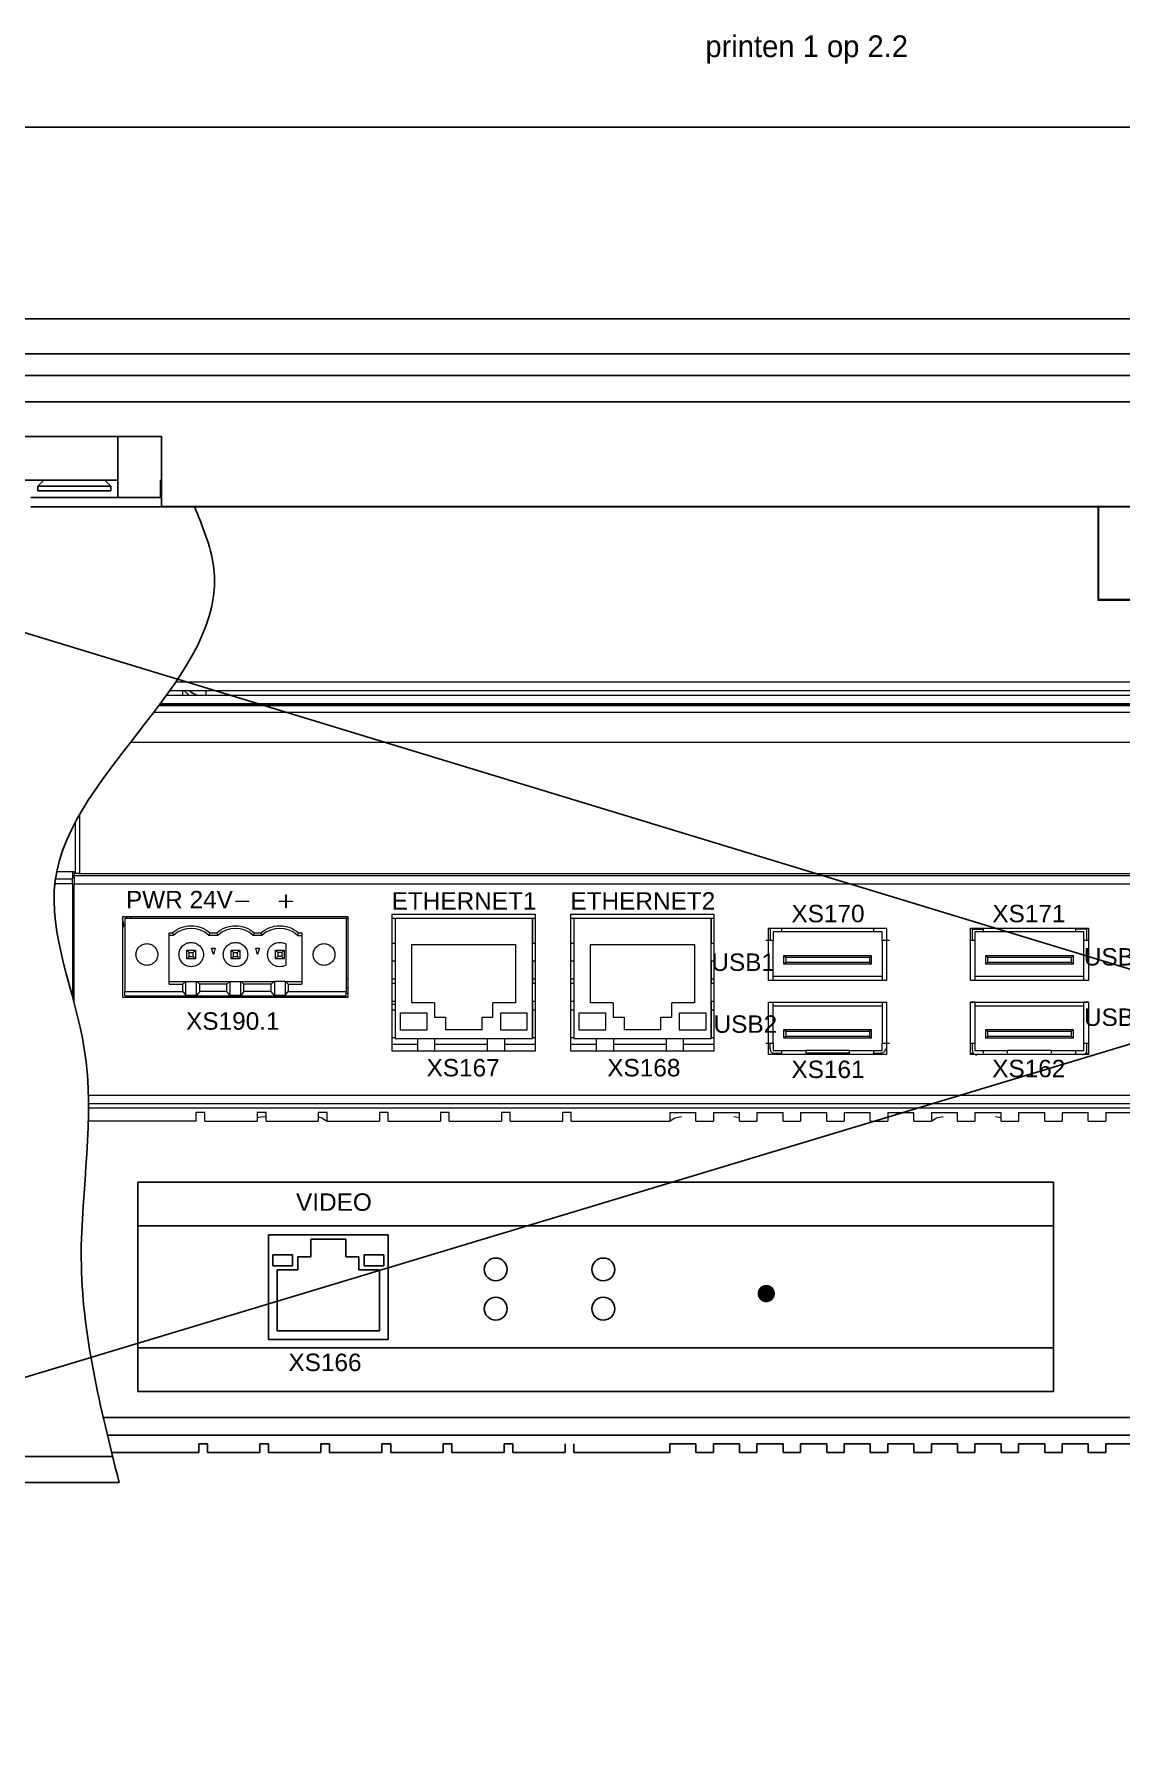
# Model space of a CAD drawing. Extents: x -2364 to 9601, y -871 to 1549.
# Drawn here: x 7228 to 7352.6, y -274.1 to -77.8 of the extents above; entities that cross this region are included whole.
import ezdxf

# ---------------------------------------------------------------- set-up
doc = ezdxf.new("R2010")
doc.units = 0
doc.layers.get('0').update_dxf_attribs({"linetype": 'CONTINUOUS'})
doc.layers.add('DIM', color=5, linetype='CONTINUOUS')
doc.layers.add('IPC', color=150, linetype='CONTINUOUS')

msp = doc.modelspace()

# ---------------------------------------------------------------- linework, layer by layer
at = {"color": 7, "linetype": 'Continuous'}
for p, q in [((7157.56167, -110.4692), (7557.56167, -110.4692)), ((7557.56167, -114.4692), (7157.56167, -114.4692)), ((7127.56167, -116.9692), (7587.56167, -116.9692)), ((7587.56167, -119.9692), (7127.56167, -119.9692)), ((7242.56167, -123.9692), (7140.56166, -123.9692)), ((7237.56167, -123.9692), (7145.56167, -123.9692)), ((7237.56167, -128.9692), (7237.56167, -123.9692)), ((7242.56167, -123.9692), (7242.56167, -131.9692)), ((7237.56167, -128.9692), (7145.56167, -128.9692)), ((7229.06167, -128.9692), (7228.36167, -129.6692)), ((7236.76167, -129.6692), (7236.06167, -128.9692)), ((7237.56167, -128.9692), (7237.56167, -130.9692)), ((7242.46065, -130.9692), (7242.46065, -128.9692)), ((7242.46065, -128.9692), (7242.56167, -128.9692)), ((7242.56167, -130.9692), (7227.56168, -130.9692)), ((7228.36167, -129.6692), (7228.36167, -130.1692)), ((7236.76167, -129.6692), (7228.36167, -129.6692)), ((7236.76167, -130.1692), (7228.36167, -130.1692)), ((7236.76167, -130.1692), (7236.76167, -129.6692)), ((7578.06166, -132.0192), (7227.56168, -132.0192)), ((7587.56167, -131.9692), (7242.56167, -131.9692)), ((7236.95064, -240.9692), (7127.06167, -240.9692)), ((7237.69938, -243.9692), (7127.06167, -243.9692))]:
    msp.add_line(p, q, dxfattribs=at)
for p, q in [((7115.28464, -112.47315), (7599.15419, -259.82482)), ((7138.73405, -258.47297), (7607.72225, -116.9692))]:
    msp.add_line(p, q)
msp.add_lwpolyline([(7096.43881, -88.46375), (7613.767, -88.46375), (7613.767, -278.03387), (7096.43881, -278.03387)], close=True)
at = {"color": 7}
msp.add_spline([(7237.69938, -243.9692), (7233.35349, -218.22573), (7233.70445, -194.19943), (7230.37031, -174.90822), (7248.51863, -138.77432), (7246.32195, -131.9692)], degree=3, dxfattribs=at)
at = {"layer": 'DIM', "color": 7, "const_width": 1}
msp.add_lwpolyline([(7312.40866, -222.28147, 1), (7311.40866, -222.28147, 1)], format="xyb", close=True, dxfattribs=at)
at = {"layer": 'IPC', "color": 7, "linetype": 'Continuous', "lineweight": 15}
for p, q in [((7349.95694, -142.77393), (7349.95694, -131.9692)), ((7350.06167, -142.6692), (7350.06167, -131.9692)), ((7349.95694, -142.77393), (7350.06167, -142.6692)), ((7362.95694, -142.77393), (7349.95694, -142.77393)), ((7363.06167, -142.6692), (7350.06167, -142.6692)), ((7355.47089, -152.1192), (7244.19391, -152.1192)), ((7355.47089, -154.86363), (7242.22724, -154.86363)), ((7355.47089, -154.7819), (7242.28839, -154.7819)), ((7355.47089, -154.6192), (7242.40973, -154.6192)), ((7243.14304, -153.6192), (7355.47089, -153.6192)), ((7355.47089, -153.1192), (7243.50052, -153.1192)), ((7244.95598, -153.1192), (7244.9647, -153.6192)), ((7245.20196, -153.1192), (7245.67815, -153.6192)), ((7247.65945, -153.1192), (7247.65945, -153.6192)), ((7251.54076, -154.7192), (7328.54076, -154.7192)), ((7355.47089, -155.61393), (7241.66042, -155.61393)), ((7353.97089, -159.07277), (7238.9761, -159.07277)), ((7232.64077, -168.27306), (7232.64077, -174.05043)), ((7233.14076, -167.36462), (7233.14076, -174.09418)), ((7232.64077, -173.91045), (7230.5361, -173.91045)), ((7232.34076, -173.91045), (7232.34076, -174.69418)), ((7232.54076, -173.91045), (7232.54076, -174.3192)), ((7232.54076, -174.3192), (7391.04076, -174.3192)), ((7233.14076, -174.09418), (7391.03076, -174.09418)), ((7232.34076, -175.29418), (7230.32454, -175.29418)), ((7230.40012, -174.69418), (7232.34076, -174.69418)), ((7232.34076, -175.29418), (7232.34076, -174.69418)), ((7232.34076, -175.29418), (7232.34076, -188.22746)), ((7391.04076, -175.3192), (7232.54076, -175.3192)), ((7232.54076, -188.98195), (7232.54076, -175.3192)), ((7256.80449, -177.25881), (7256.80449, -176.5192)), ((7256.80449, -176.5192), (7256.84322, -176.5192)), ((7256.84322, -176.5192), (7256.84322, -177.25881)), ((7251.06523, -177.25602), (7252.58387, -177.25602)), ((7251.06523, -177.30067), (7251.06523, -177.25602)), ((7252.58387, -177.30067), (7251.06523, -177.30067)), ((7252.58387, -177.25602), (7252.58387, -177.30067)), ((7256.06523, -177.25881), (7256.80449, -177.25881)), ((7256.06523, -177.29788), (7256.06523, -177.25881)), ((7256.80449, -177.29788), (7256.06523, -177.29788)), ((7256.80449, -178.03749), (7256.80449, -177.29788)), ((7256.84322, -178.03749), (7256.80449, -178.03749)), ((7256.84322, -177.25881), (7257.58386, -177.25881)), ((7256.84322, -177.29788), (7256.84322, -178.03749)), ((7257.58386, -177.29788), (7256.84322, -177.29788)), ((7257.58386, -177.25881), (7257.58386, -177.29788)), ((7238.14076, -179.0192), (7263.94076, -179.0192)), ((7238.14076, -188.3192), (7238.14076, -179.0192)), ((7238.34076, -179.2192), (7238.34076, -187.6192)), ((7238.34076, -179.2192), (7263.74076, -179.2192)), ((7239.04076, -179.2192), (7239.04076, -179.0192)), ((7263.74076, -179.2192), (7263.74076, -187.6192)), ((7263.74076, -179.2192), (7263.94076, -179.2192)), ((7263.94076, -179.0192), (7263.94076, -188.3192)), ((7269.01076, -178.7692), (7285.41076, -178.7692)), ((7269.01076, -194.4692), (7269.01076, -178.7692)), ((7269.01076, -179.2192), (7269.34072, -179.2192)), ((7269.34072, -179.2192), (7269.34072, -182.1192)), ((7269.34072, -179.2192), (7285.09071, -179.2192)), ((7285.09071, -179.2192), (7285.09071, -182.1192)), ((7285.09071, -179.2192), (7285.41076, -179.2192)), ((7285.09072, -182.1192), (7285.09072, -179.2192)), ((7285.41076, -178.7692), (7285.41076, -194.4692)), ((7289.51076, -178.7692), (7305.91076, -178.7692)), ((7289.51076, -194.4692), (7289.51076, -178.7692)), ((7289.51076, -179.2192), (7289.84071, -179.2192)), ((7289.84071, -179.2192), (7289.84071, -182.1192)), ((7289.84071, -179.2192), (7305.59072, -179.2192)), ((7305.59072, -179.2192), (7305.59072, -182.1192)), ((7305.59072, -182.1192), (7305.59072, -179.2192)), ((7305.59072, -179.2192), (7305.91076, -179.2192)), ((7305.91076, -178.7692), (7305.91076, -194.4692)), ((7312.16466, -180.3492), (7325.71466, -180.3492)), ((7312.16466, -186.3492), (7312.16466, -180.3492)), ((7312.34076, -180.4192), (7312.34076, -181.7692)), ((7325.71466, -180.3492), (7325.71466, -186.3492)), ((7335.31076, -180.3492), (7348.86076, -180.3492)), ((7335.31076, -186.3492), (7335.31076, -180.3492)), ((7335.54076, -180.4892), (7336.79076, -180.4892)), ((7335.54076, -181.7692), (7335.54076, -180.4892)), ((7348.64076, -180.4892), (7347.39076, -180.4892)), ((7348.64076, -180.4892), (7348.64076, -181.7692)), ((7348.86076, -180.3492), (7348.86076, -186.3492)), ((7243.42076, -180.8892), (7243.8067, -180.8892)), ((7243.42076, -186.7942), (7243.42076, -180.8892)), ((7243.92115, -181.1892), (7243.42076, -181.1892)), ((7243.8067, -180.8892), (7243.92115, -181.1892)), ((7248.11482, -180.8892), (7248.00037, -181.1892)), ((7249.00115, -181.1892), (7248.00037, -181.1892)), ((7248.11482, -180.8892), (7248.8867, -180.8892)), ((7248.8867, -180.8892), (7249.00115, -181.1892)), ((7253.19482, -180.8892), (7253.08037, -181.1892)), ((7254.08115, -181.1892), (7253.08037, -181.1892)), ((7253.19482, -180.8892), (7253.9667, -180.8892)), ((7253.9667, -180.8892), (7254.08115, -181.1892)), ((7256.82076, -182.17676), (7256.82076, -184.60164)), ((7258.27482, -180.8892), (7258.16037, -181.1892)), ((7258.16037, -181.1892), (7258.66076, -181.1892)), ((7258.27482, -180.8892), (7258.66076, -180.8892)), ((7258.66076, -180.8892), (7258.66076, -186.7942)), ((7269.34072, -182.1192), (7269.01076, -182.1192)), ((7269.34072, -182.1192), (7269.34072, -184.1192)), ((7271.26572, -182.2192), (7283.16572, -182.2192)), ((7271.26572, -188.9192), (7271.26572, -182.2192)), ((7283.16572, -182.2192), (7283.16572, -188.9192)), ((7285.09071, -184.1192), (7285.09071, -182.1192)), ((7285.41076, -182.1192), (7285.09071, -182.1192)), ((7289.84071, -182.1192), (7289.51076, -182.1192)), ((7289.84071, -182.1192), (7289.84071, -184.1192)), ((7291.76571, -182.2192), (7303.66571, -182.2192)), ((7291.76571, -188.9192), (7291.76571, -182.2192)), ((7291.76571, -182.2192), (7291.76572, -182.2192)), ((7291.76572, -188.9192), (7291.76572, -182.2192)), ((7303.66571, -182.2192), (7303.66571, -188.9192)), ((7305.59072, -184.1192), (7305.59072, -182.1192)), ((7305.91076, -182.1192), (7305.59072, -182.1192)), ((7313.64076, -180.7892), (7312.69076, -180.7892)), ((7312.69076, -180.7892), (7312.69076, -181.7692)), ((7312.69076, -186.4092), (7312.69076, -181.7692)), ((7324.24076, -180.7892), (7313.64076, -180.7892)), ((7325.19076, -180.7892), (7324.24076, -180.7892)), ((7325.19076, -181.7692), (7325.19076, -180.7892)), ((7325.19076, -181.7692), (7325.19076, -186.4092)), ((7336.79076, -180.7892), (7335.84076, -180.7892)), ((7335.84076, -180.7892), (7335.84076, -181.7692)), ((7335.84076, -181.7692), (7335.84076, -186.4092)), ((7347.39076, -180.7892), (7336.79076, -180.7892)), ((7348.34076, -180.7892), (7347.39076, -180.7892)), ((7348.34076, -181.7692), (7348.34076, -180.7892)), ((7348.34076, -186.4092), (7348.34076, -181.7692)), ((7245.72871, -183.15715), (7245.46076, -182.8892)), ((7245.46076, -182.8892), (7246.46076, -182.8892)), ((7245.46076, -183.8892), (7245.46076, -182.8892)), ((7245.46076, -183.8892), (7245.72871, -183.62125)), ((7246.46076, -183.8892), (7245.46076, -183.8892)), ((7245.72871, -183.15715), (7246.19281, -183.15715)), ((7245.72871, -183.62125), (7245.72871, -183.15715)), ((7245.72871, -183.62125), (7246.19281, -183.62125)), ((7246.19281, -183.15715), (7246.46076, -182.8892)), ((7246.19281, -183.62125), (7246.19281, -183.15715)), ((7246.46076, -183.8892), (7246.19281, -183.62125)), ((7246.46076, -182.8892), (7246.46076, -183.8892)), ((7248.50076, -183.3892), (7248.2998, -182.6392)), ((7248.2998, -182.6392), (7248.70172, -182.6392)), ((7248.70172, -182.6392), (7248.50076, -183.3892)), ((7250.80871, -183.15715), (7250.54076, -182.8892)), ((7250.54076, -182.8892), (7251.54076, -182.8892)), ((7250.54076, -183.8892), (7250.54076, -182.8892)), ((7250.54076, -183.8892), (7250.80871, -183.62125)), ((7251.54076, -183.8892), (7250.54076, -183.8892)), ((7250.80871, -183.62125), (7250.80871, -183.15715)), ((7250.80871, -183.15715), (7251.27281, -183.15715)), ((7250.80871, -183.62125), (7251.27281, -183.62125)), ((7251.27281, -183.15715), (7251.54076, -182.8892)), ((7251.27281, -183.62125), (7251.27281, -183.15715)), ((7251.54076, -183.8892), (7251.27281, -183.62125)), ((7251.54076, -182.8892), (7251.54076, -183.8892)), ((7253.58076, -183.3892), (7253.3798, -182.6392)), ((7253.3798, -182.6392), (7253.78172, -182.6392)), ((7253.78172, -182.6392), (7253.58076, -183.3892)), ((7255.62076, -182.8892), (7255.88871, -183.15715)), ((7255.62076, -182.8892), (7256.62076, -182.8892)), ((7255.62076, -183.8892), (7255.62076, -182.8892)), ((7255.88871, -183.62125), (7255.62076, -183.8892)), ((7256.62076, -183.8892), (7255.62076, -183.8892)), ((7256.35281, -183.15715), (7255.88871, -183.15715)), ((7255.88871, -183.15715), (7255.88871, -183.62125)), ((7256.35281, -183.62125), (7255.88871, -183.62125)), ((7256.62076, -182.8892), (7256.35281, -183.15715)), ((7256.35281, -183.15715), (7256.35281, -183.62125)), ((7256.35281, -183.62125), (7256.62076, -183.8892)), ((7256.62076, -182.8892), (7256.62076, -183.8892)), ((7269.01076, -184.1192), (7269.34072, -184.1192)), ((7269.34072, -184.1192), (7269.34072, -186.7192)), ((7285.09071, -184.1192), (7285.09071, -186.7192)), ((7285.09071, -184.1192), (7285.41076, -184.1192)), ((7285.09072, -186.7192), (7285.09072, -184.1192)), ((7289.51076, -184.1192), (7289.84071, -184.1192)), ((7289.84071, -184.1192), (7289.84071, -186.7192)), ((7305.59072, -184.1192), (7305.59072, -186.7192)), ((7305.59072, -186.7192), (7305.59072, -184.1192)), ((7305.59072, -184.1192), (7305.91076, -184.1192)), ((7313.94076, -184.4892), (7313.94076, -183.4892)), ((7313.94076, -183.4892), (7314.14076, -183.6892)), ((7313.94076, -183.4892), (7323.94076, -183.4892)), ((7314.14076, -184.2892), (7313.94076, -184.4892)), ((7314.14076, -183.6892), (7314.14076, -184.2892)), ((7314.14076, -183.6892), (7323.74076, -183.6892)), ((7323.74076, -184.2892), (7314.14076, -184.2892)), ((7323.74076, -183.6892), (7323.94076, -183.4892)), ((7323.74076, -183.6892), (7323.74076, -184.2892)), ((7323.94076, -184.4892), (7323.74076, -184.2892)), ((7323.94076, -183.4892), (7323.94076, -184.4892)), ((7337.09076, -183.4892), (7347.09076, -183.4892)), ((7337.09076, -183.4892), (7337.29076, -183.6892)), ((7337.09076, -184.4892), (7337.09076, -183.4892)), ((7337.29076, -184.2892), (7337.09076, -184.4892)), ((7337.29076, -183.6892), (7346.89076, -183.6892)), ((7337.29076, -183.6892), (7337.29076, -184.2892)), ((7346.89076, -184.2892), (7337.29076, -184.2892)), ((7346.89076, -183.6892), (7347.09076, -183.4892)), ((7346.89076, -183.6892), (7346.89076, -184.2892)), ((7347.09076, -184.4892), (7346.89076, -184.2892)), ((7347.09076, -183.4892), (7347.09076, -184.4892)), ((7263.74076, -186.17156), (7263.94076, -186.17156)), ((7269.01076, -186.17156), (7269.34072, -186.17156)), ((7285.09072, -186.17156), (7285.41076, -186.17156)), ((7289.51076, -186.17156), (7289.84071, -186.17156)), ((7305.59072, -186.17156), (7305.91076, -186.17156)), ((7325.71466, -186.3492), (7312.16466, -186.3492)), ((7325.19076, -185.9092), (7312.69076, -185.9092)), ((7323.94076, -184.4892), (7313.94076, -184.4892)), ((7348.86076, -186.3492), (7335.31076, -186.3492)), ((7348.34076, -185.9092), (7335.84076, -185.9092)), ((7347.09076, -184.4892), (7337.09076, -184.4892)), ((7263.94076, -188.3192), (7238.14076, -188.3192)), ((7238.34076, -187.6192), (7244.98576, -187.6192)), ((7238.34076, -188.1192), (7238.34076, -187.6192)), ((7238.34076, -188.1192), (7263.74076, -188.1192)), ((7241.84076, -188.3192), (7241.84076, -188.1192)), ((7242.51454, -188.1192), (7242.51803, -188.3192)), ((7243.42076, -186.48259), (7245.31675, -186.48259)), ((7243.42076, -186.7942), (7244.98576, -186.7942)), ((7244.98576, -186.7942), (7245.31675, -186.4826)), ((7244.98576, -187.6192), (7244.98576, -186.7942)), ((7244.98576, -187.6192), (7245.35576, -188.09236)), ((7245.35576, -186.48259), (7245.31675, -186.48259)), ((7245.35576, -188.09236), (7245.35576, -186.48259)), ((7245.35576, -186.48259), (7246.56576, -186.48259)), ((7246.56576, -188.09236), (7245.35576, -188.09236)), ((7246.56576, -188.09236), (7246.56576, -186.48259)), ((7246.56576, -186.48259), (7246.60477, -186.48259)), ((7246.93576, -187.6192), (7246.56576, -188.09236)), ((7246.93576, -186.7942), (7246.60477, -186.48259)), ((7246.60477, -186.48259), (7250.39675, -186.48259)), ((7250.06576, -186.7942), (7246.93576, -186.7942)), ((7246.93576, -187.6192), (7246.93576, -186.7942)), ((7250.06576, -187.6192), (7246.93576, -187.6192)), ((7250.39675, -186.48259), (7250.06576, -186.7942)), ((7250.06576, -187.6192), (7250.06576, -186.7942)), ((7250.43576, -188.09236), (7250.06576, -187.6192)), ((7250.39675, -186.48259), (7250.43576, -186.48259)), ((7250.43576, -188.09236), (7250.43576, -186.48259)), ((7250.43576, -186.48259), (7251.64576, -186.48259)), ((7251.64576, -188.09236), (7250.43576, -188.09236)), ((7251.64576, -188.09236), (7251.64576, -186.48259)), ((7251.64576, -186.48259), (7251.68477, -186.48259)), ((7252.01576, -187.6192), (7251.64576, -188.09236)), ((7252.01576, -186.7942), (7251.68477, -186.48259)), ((7251.68477, -186.48259), (7255.47675, -186.48259)), ((7255.14576, -186.7942), (7252.01576, -186.7942)), ((7252.01576, -187.6192), (7252.01576, -186.7942)), ((7255.14576, -187.6192), (7252.01576, -187.6192)), ((7255.47675, -186.48259), (7255.14576, -186.7942)), ((7255.14576, -187.6192), (7255.14576, -186.7942)), ((7255.51576, -188.09236), (7255.14576, -187.6192)), ((7255.47675, -186.48259), (7255.51576, -186.48259)), ((7255.51576, -186.48259), (7255.51576, -188.09236)), ((7256.72576, -186.48259), (7255.51576, -186.48259)), ((7256.72576, -188.09236), (7255.51576, -188.09236)), ((7256.72576, -186.48259), (7256.72576, -188.09236)), ((7256.72576, -186.48259), (7256.76477, -186.48259)), ((7256.72576, -188.09236), (7257.09576, -187.6192)), ((7256.76477, -186.48259), (7257.09576, -186.7942)), ((7256.76477, -186.48259), (7258.66076, -186.48259)), ((7257.09576, -186.7942), (7257.09576, -187.6192)), ((7257.09576, -186.7942), (7258.66076, -186.7942)), ((7257.09576, -187.6192), (7263.74076, -187.6192)), ((7263.74076, -187.1692), (7263.94076, -187.1692)), ((7263.74076, -188.1192), (7263.74076, -187.6192)), ((7263.74076, -187.8192), (7263.94076, -187.8192)), ((7269.34072, -186.7192), (7269.01076, -186.7192)), ((7269.34072, -186.7192), (7269.34072, -188.7192)), ((7285.09071, -188.7192), (7285.09071, -186.7192)), ((7285.41076, -186.7192), (7285.09071, -186.7192)), ((7289.84071, -186.7192), (7289.51076, -186.7192)), ((7289.84071, -186.7192), (7289.84071, -188.7192)), ((7305.59072, -188.7192), (7305.59072, -186.7192)), ((7305.91076, -186.7192), (7305.59072, -186.7192)), ((7269.01076, -188.7192), (7269.34072, -188.7192)), ((7269.34072, -189.1192), (7269.01076, -189.1192)), ((7269.01076, -189.7192), (7269.34072, -189.7192)), ((7269.34072, -188.7192), (7269.34072, -193.0192)), ((7269.96572, -192.08042), (7269.96572, -190.08042)), ((7269.96572, -190.08042), (7272.96571, -190.08042)), ((7273.86571, -188.9192), (7271.26572, -188.9192)), ((7272.96571, -190.08042), (7272.96571, -192.08042)), ((7273.86571, -188.9192), (7273.86571, -190.5692)), ((7283.16572, -188.9192), (7280.56572, -188.9192)), ((7280.56572, -190.5692), (7280.56572, -188.9192)), ((7281.46572, -192.08042), (7281.46572, -190.08042)), ((7281.46572, -190.08042), (7284.46572, -190.08042)), ((7284.46572, -190.08042), (7284.46572, -192.08042)), ((7285.09071, -188.7192), (7285.09071, -193.0192)), ((7285.09071, -188.7192), (7285.41076, -188.7192)), ((7285.09072, -193.0192), (7285.09072, -188.7192)), ((7285.09072, -189.7192), (7285.41076, -189.7192)), ((7289.51076, -188.7192), (7289.84071, -188.7192)), ((7289.51076, -189.7192), (7289.84071, -189.7192)), ((7289.84071, -188.7192), (7289.84071, -193.0192)), ((7290.46571, -192.08042), (7290.46571, -190.08042)), ((7290.46571, -190.08042), (7293.46571, -190.08042)), ((7294.36571, -188.9192), (7291.76571, -188.9192)), ((7291.76571, -188.9192), (7291.76572, -188.9192)), ((7293.46571, -190.08042), (7293.46571, -192.08042)), ((7294.36571, -188.9192), (7294.36571, -190.5692)), ((7294.36571, -188.9192), (7294.36572, -188.9192)), ((7294.36572, -188.9192), (7294.36572, -190.5692)), ((7303.66571, -188.9192), (7301.06571, -188.9192)), ((7301.06571, -190.5692), (7301.06571, -188.9192)), ((7301.96571, -192.08042), (7301.96571, -190.08042)), ((7301.96571, -190.08042), (7304.96572, -190.08042)), ((7304.96572, -190.08042), (7304.96572, -192.08042)), ((7305.59072, -188.7192), (7305.59072, -193.0192)), ((7305.59072, -193.0192), (7305.59072, -188.7192)), ((7305.59072, -188.7192), (7305.91076, -188.7192)), ((7305.59072, -189.7192), (7305.91076, -189.7192)), ((7312.16466, -188.8492), (7325.71466, -188.8492)), ((7312.16466, -194.8492), (7312.16466, -188.8492)), ((7312.69076, -193.5692), (7312.69093, -188.8682)), ((7312.69076, -189.2892), (7325.19076, -189.2892)), ((7325.19059, -188.8682), (7325.19076, -193.5692)), ((7325.71466, -188.8492), (7325.71466, -194.8492)), ((7335.31076, -188.8492), (7348.86076, -188.8492)), ((7335.31076, -194.8492), (7335.31076, -188.8492)), ((7335.84076, -188.8682), (7335.84076, -193.5692)), ((7335.84076, -189.2892), (7348.34076, -189.2892)), ((7348.34076, -193.5692), (7348.34076, -188.8682)), ((7348.86076, -188.8492), (7348.86076, -194.8492)), ((7272.96571, -192.08042), (7269.96572, -192.08042)), ((7273.86571, -190.5692), (7275.11571, -190.5692)), ((7275.11571, -190.5692), (7275.11571, -192.0192)), ((7275.11572, -190.5692), (7275.11571, -190.5692)), ((7279.31572, -192.0192), (7275.11571, -192.0192)), ((7275.11572, -192.0192), (7275.11571, -192.0192)), ((7275.11572, -190.5692), (7275.11572, -192.0192)), ((7279.31572, -192.0192), (7279.31572, -190.5692)), ((7279.31572, -190.5692), (7280.56572, -190.5692)), ((7284.46572, -192.08042), (7281.46572, -192.08042)), ((7293.46571, -192.08042), (7290.46571, -192.08042)), ((7294.36571, -190.5692), (7295.61571, -190.5692)), ((7294.36571, -190.5692), (7294.36572, -190.5692)), ((7295.61571, -190.5692), (7295.61571, -192.0192)), ((7295.61572, -190.5692), (7295.61571, -190.5692)), ((7299.81571, -192.0192), (7295.61571, -192.0192)), ((7295.61572, -192.0192), (7295.61571, -192.0192)), ((7295.61572, -190.5692), (7295.61572, -192.0192)), ((7299.81571, -192.0192), (7299.81571, -190.5692)), ((7299.81571, -190.5692), (7301.06571, -190.5692)), ((7304.96572, -192.08042), (7301.96571, -192.08042)), ((7313.94076, -192.9892), (7313.94076, -191.9892)), ((7313.94076, -191.9892), (7314.14076, -192.1892)), ((7313.94076, -191.9892), (7323.94076, -191.9892)), ((7314.14076, -192.1892), (7314.14076, -192.7892)), ((7314.14076, -192.1892), (7323.74076, -192.1892)), ((7323.74076, -192.1892), (7323.94076, -191.9892)), ((7323.74076, -192.1892), (7323.74076, -192.7892)), ((7323.94076, -191.9892), (7323.94076, -192.9892)), ((7337.09076, -192.9892), (7337.09076, -191.9892)), ((7337.09076, -191.9892), (7337.29076, -192.1892)), ((7337.09076, -191.9892), (7347.09076, -191.9892)), ((7337.29076, -192.1892), (7337.29076, -192.7892)), ((7337.29076, -192.1892), (7346.89076, -192.1892)), ((7346.89076, -192.1892), (7347.09076, -191.9892)), ((7346.89076, -192.1892), (7346.89076, -192.7892)), ((7347.09076, -191.9892), (7347.09076, -192.9892)), ((7269.01076, -192.9192), (7269.34072, -192.9192)), ((7271.91571, -193.7192), (7269.01076, -193.7192)), ((7269.34072, -193.0192), (7271.91571, -193.0192)), ((7271.91571, -193.0192), (7273.91572, -193.0192)), ((7271.91571, -193.0192), (7271.91572, -194.4692)), ((7273.91572, -193.0192), (7279.91571, -193.0192)), ((7273.91572, -194.4692), (7273.91572, -193.0192)), ((7279.91571, -193.7192), (7273.91572, -193.7192)), ((7279.91571, -193.0192), (7281.91572, -193.0192)), ((7279.91571, -193.0192), (7279.91571, -194.4692)), ((7281.91572, -193.0192), (7285.09071, -193.0192)), ((7281.91572, -194.4692), (7281.91572, -193.0192)), ((7285.41076, -193.7192), (7281.91572, -193.7192)), ((7285.09071, -193.0192), (7285.09072, -193.0192)), ((7285.09072, -192.9192), (7285.41076, -192.9192)), ((7289.51076, -192.9192), (7289.84071, -192.9192)), ((7292.41572, -193.7192), (7289.51076, -193.7192)), ((7289.84071, -193.0192), (7292.41572, -193.0192)), ((7292.41572, -193.0192), (7294.41571, -193.0192)), ((7292.41572, -193.0192), (7292.41572, -194.4692)), ((7294.41571, -193.0192), (7300.41571, -193.0192)), ((7294.41572, -194.4692), (7294.41571, -193.0192)), ((7300.41571, -193.7192), (7294.41571, -193.7192)), ((7300.41571, -193.0192), (7302.41571, -193.0192)), ((7300.41571, -193.0192), (7300.41572, -194.4692)), ((7302.41571, -193.0192), (7305.59072, -193.0192)), ((7302.41572, -194.4692), (7302.41571, -193.0192)), ((7305.91076, -193.7192), (7302.41571, -193.7192)), ((7305.59072, -192.9192), (7305.91076, -192.9192)), ((7305.59072, -193.0192), (7305.59072, -193.0192)), ((7312.34076, -194.2192), (7312.34076, -193.5692)), ((7312.69076, -193.5692), (7312.69076, -194.4092)), ((7314.14076, -192.7892), (7313.94076, -192.9892)), ((7323.94076, -192.9892), (7313.94076, -192.9892)), ((7323.74076, -192.7892), (7314.14076, -192.7892)), ((7323.94076, -192.9892), (7323.74076, -192.7892)), ((7325.19076, -194.4092), (7325.19076, -193.5692)), ((7335.54076, -194.4092), (7335.54076, -193.5692)), ((7335.84076, -193.5692), (7335.84076, -194.4092)), ((7337.29076, -192.7892), (7337.09076, -192.9892)), ((7347.09076, -192.9892), (7337.09076, -192.9892)), ((7346.89076, -192.7892), (7337.29076, -192.7892)), ((7347.09076, -192.9892), (7346.89076, -192.7892)), ((7348.34076, -194.4092), (7348.34076, -193.5692)), ((7348.64076, -193.5692), (7348.64076, -194.4092)), ((7285.41076, -194.4692), (7269.01076, -194.4692)), ((7305.91076, -194.4692), (7289.51076, -194.4692)), ((7325.71466, -194.8492), (7312.16466, -194.8492)), ((7312.69076, -194.4092), (7313.64076, -194.4092)), ((7312.84076, -194.7192), (7313.64076, -194.7192)), ((7313.64076, -194.4092), (7316.44076, -194.4092)), ((7321.44076, -194.4092), (7316.44076, -194.4092)), ((7321.44076, -194.7192), (7316.44076, -194.7192)), ((7321.44076, -194.4092), (7324.24076, -194.4092)), ((7324.24076, -194.4092), (7325.19076, -194.4092)), ((7324.24076, -194.7192), (7325.04076, -194.7192)), ((7335.31076, -194.7192), (7335.65811, -194.7192)), ((7348.86076, -194.8492), (7335.31076, -194.8492)), ((7335.84076, -194.4092), (7336.79076, -194.4092)), ((7336.79076, -194.4092), (7339.59076, -194.4092)), ((7344.59076, -194.4092), (7339.59076, -194.4092)), ((7344.59076, -194.4092), (7347.39076, -194.4092)), ((7347.39076, -194.4092), (7348.34076, -194.4092)), ((7348.52342, -194.7192), (7348.86076, -194.7192)), ((7234.18157, -199.5192), (7481.14076, -199.5192)), ((7482.14076, -200.5192), (7234.19789, -200.5192)), ((7482.14076, -201.0192), (7234.19907, -201.0192)), ((7247.54076, -201.5192), (7246.54076, -201.5192)), ((7246.54076, -202.5192), (7246.54076, -201.5192)), ((7247.54076, -202.5192), (7247.54076, -201.5192)), ((7253.53231, -202.07928), (7254.18667, -201.9692)), ((7254.54076, -201.5192), (7253.54076, -201.5192)), ((7253.54076, -201.5192), (7253.54076, -202.5192)), ((7254.18667, -201.9692), (7254.54842, -202.00218)), ((7254.54076, -202.5192), (7254.54076, -201.5192)), ((7261.54076, -201.5192), (7260.54076, -201.5192)), ((7260.54076, -201.5192), (7260.54076, -202.5192)), ((7261.54076, -202.5192), (7261.54076, -201.5192)), ((7268.54076, -201.5192), (7267.54076, -201.5192)), ((7267.54076, -201.5192), (7267.54076, -202.5192)), ((7268.54076, -202.5192), (7268.54076, -201.5192)), ((7275.54076, -201.5192), (7274.54076, -201.5192)), ((7274.54076, -201.5192), (7274.54076, -202.5192)), ((7275.54076, -202.5192), (7275.54076, -201.5192)), ((7282.54076, -201.5192), (7281.54076, -201.5192)), ((7281.54076, -201.5192), (7281.54076, -202.5192)), ((7282.54076, -202.5192), (7282.54076, -201.5192)), ((7289.54076, -201.5192), (7288.54076, -201.5192)), ((7288.54076, -201.5192), (7288.54076, -202.5192)), ((7289.54076, -202.5192), (7289.54076, -201.5192)), ((7300.84076, -201.5192), (7303.84076, -201.5192)), ((7300.84076, -201.5192), (7300.84076, -202.5192)), ((7303.84076, -202.5192), (7303.84076, -201.5192)), ((7305.84076, -201.5192), (7308.84076, -201.5192)), ((7305.84076, -201.5192), (7305.84076, -202.5192)), ((7308.18667, -201.9692), (7308.84603, -202.08101)), ((7308.84076, -202.5192), (7308.84076, -201.5192)), ((7310.84076, -201.5192), (7313.84076, -201.5192)), ((7310.84076, -201.5192), (7310.84076, -202.5192)), ((7313.84076, -202.5192), (7313.84076, -201.5192)), ((7315.84076, -201.5192), (7318.84076, -201.5192)), ((7315.84076, -201.5192), (7315.84076, -202.5192)), ((7318.84076, -202.5192), (7318.84076, -201.5192)), ((7320.84076, -201.5192), (7323.84076, -201.5192)), ((7320.84076, -201.5192), (7320.84076, -202.5192)), ((7323.84076, -202.5192), (7323.84076, -201.5192)), ((7325.84076, -201.5192), (7328.84076, -201.5192)), ((7325.84076, -201.5192), (7325.84076, -202.5192)), ((7328.84076, -202.5192), (7328.84076, -201.5192)), ((7330.84076, -201.5192), (7333.84076, -201.5192)), ((7330.84076, -201.5192), (7330.84076, -202.5192)), ((7333.84076, -202.5192), (7333.84076, -201.5192)), ((7335.84076, -201.5192), (7338.84076, -201.5192)), ((7335.84076, -201.5192), (7335.84076, -202.5192)), ((7338.18667, -201.9692), (7338.84603, -202.08101)), ((7338.84076, -202.5192), (7338.84076, -201.5192)), ((7340.84076, -201.5192), (7343.84076, -201.5192)), ((7340.84076, -201.5192), (7340.84076, -202.5192)), ((7343.84076, -202.5192), (7343.84076, -201.5192)), ((7345.84076, -201.5192), (7348.84076, -201.5192)), ((7345.84076, -201.5192), (7345.84076, -202.5192)), ((7348.84076, -202.5192), (7348.84076, -201.5192)), ((7350.84076, -201.5192), (7353.84076, -201.5192)), ((7350.84076, -201.5192), (7350.84076, -202.5192)), ((7246.54076, -202.5192), (7234.17773, -202.5192)), ((7247.54076, -202.5192), (7253.54076, -202.5192)), ((7254.54076, -202.5192), (7260.54076, -202.5192)), ((7261.54076, -202.5192), (7267.54076, -202.5192)), ((7268.54076, -202.5192), (7274.54076, -202.5192)), ((7275.54076, -202.5192), (7281.54076, -202.5192)), ((7282.54076, -202.5192), (7288.54076, -202.5192)), ((7289.54076, -202.5192), (7300.84076, -202.5192)), ((7303.84076, -202.5192), (7305.84076, -202.5192)), ((7308.84076, -202.5192), (7310.84076, -202.5192)), ((7313.84076, -202.5192), (7315.84076, -202.5192)), ((7318.84076, -202.5192), (7320.84076, -202.5192)), ((7323.84076, -202.5192), (7325.84076, -202.5192)), ((7328.84076, -202.5192), (7330.84076, -202.5192)), ((7333.84076, -202.5192), (7335.84076, -202.5192)), ((7338.84076, -202.5192), (7340.84076, -202.5192)), ((7343.84076, -202.5192), (7345.84076, -202.5192)), ((7348.84076, -202.5192), (7350.84076, -202.5192))]:
    msp.add_line(p, q, dxfattribs=at)
at = {"layer": 'IPC', "color": 7}
for p, q in [((7344.84075, -209.5192), (7239.84075, -209.5192)), ((7239.84075, -233.5192), (7239.84075, -209.5192)), ((7344.84075, -233.5192), (7344.84075, -209.5192)), ((7344.84075, -214.5192), (7239.84075, -214.5192)), ((7254.81457, -215.55255), (7268.56457, -215.55255)), ((7254.81457, -227.55255), (7254.81457, -215.55255)), ((7268.56457, -227.55255), (7268.56457, -215.55255)), ((7259.68957, -216.05255), (7263.68957, -216.05255)), ((7259.68957, -216.05255), (7259.68957, -218.05255)), ((7263.68957, -216.05255), (7263.68957, -218.05255)), ((7257.56457, -217.8497), (7255.31457, -217.8497)), ((7255.31457, -217.8497), (7255.31457, -219.0997)), ((7255.31457, -219.0997), (7257.56457, -219.0997)), ((7255.81457, -219.55255), (7258.18957, -219.55255)), ((7255.81457, -226.55255), (7255.81457, -219.55255)), ((7257.56457, -219.0997), (7257.56457, -217.8497)), ((7258.18957, -218.05255), (7258.18957, -219.55255)), ((7258.18957, -218.05255), (7259.68957, -218.05255)), ((7263.68957, -218.05255), (7265.18957, -218.05255)), ((7265.18957, -218.05255), (7265.18957, -219.55255)), ((7265.18957, -219.55255), (7267.56457, -219.55255)), ((7265.81457, -219.0997), (7265.81457, -217.8497)), ((7265.81457, -217.8497), (7268.06457, -217.8497)), ((7268.06457, -219.0997), (7265.81457, -219.0997)), ((7267.56457, -226.55255), (7267.56457, -219.55255)), ((7268.06457, -217.8497), (7268.06457, -219.0997)), ((7254.81457, -227.55255), (7268.56457, -227.55255)), ((7255.81457, -226.55255), (7267.56457, -226.55255)), ((7344.84075, -228.5192), (7239.84075, -228.5192)), ((7344.84075, -233.5192), (7239.84075, -233.5192)), ((7483.84075, -236.5192), (7235.88321, -236.5192)), ((7489.84075, -238.5192), (7236.35325, -238.5192)), ((7246.84075, -240.5192), (7236.83958, -240.5192)), ((7247.84075, -239.5192), (7246.84075, -239.5192)), ((7246.84075, -240.5192), (7246.84075, -239.5192)), ((7247.84075, -240.5192), (7247.84075, -239.5192)), ((7253.84075, -240.5192), (7247.84075, -240.5192)), ((7254.84075, -239.5192), (7253.84075, -239.5192)), ((7253.84075, -240.5192), (7253.84075, -239.5192)), ((7253.84075, -240.5192), (7253.84075, -239.5192)), ((7254.84075, -240.5192), (7254.84075, -239.5192)), ((7260.84075, -240.5192), (7254.84075, -240.5192)), ((7261.84075, -239.5192), (7260.84075, -239.5192)), ((7260.84075, -240.5192), (7260.84075, -239.5192)), ((7260.84075, -240.5192), (7260.84075, -239.5192)), ((7261.84075, -240.5192), (7261.84075, -239.5192)), ((7267.84075, -240.5192), (7261.84075, -240.5192)), ((7268.84075, -239.5192), (7267.84075, -239.5192)), ((7267.84075, -240.5192), (7267.84075, -239.5192)), ((7267.84075, -240.5192), (7267.84075, -239.5192)), ((7268.84075, -240.5192), (7268.84075, -239.5192)), ((7274.84075, -240.5192), (7268.84075, -240.5192)), ((7275.84075, -239.5192), (7274.84075, -239.5192)), ((7274.84075, -240.5192), (7274.84075, -239.5192)), ((7274.84075, -240.5192), (7274.84075, -239.5192)), ((7275.84075, -240.5192), (7275.84075, -239.5192)), ((7281.84075, -240.5192), (7275.84075, -240.5192)), ((7282.84075, -239.5192), (7281.84075, -239.5192)), ((7281.84075, -240.5192), (7281.84075, -239.5192)), ((7281.84075, -240.5192), (7281.84075, -239.5192)), ((7282.84075, -240.5192), (7282.84075, -239.5192)), ((7288.84075, -240.5192), (7282.84075, -240.5192)), ((7288.84075, -240.5192), (7288.84075, -239.5192)), ((7289.84075, -240.5192), (7289.84075, -239.5192)), ((7300.84075, -240.5192), (7289.84075, -240.5192)), ((7303.84075, -239.5192), (7300.84075, -239.5192)), ((7300.84075, -240.5192), (7300.84075, -239.5192)), ((7303.84075, -240.5192), (7303.84075, -239.5192)), ((7305.84075, -240.5192), (7303.84075, -240.5192)), ((7308.84075, -239.5192), (7305.84075, -239.5192)), ((7305.84075, -240.5192), (7305.84075, -239.5192)), ((7308.84075, -240.5192), (7308.84075, -239.5192)), ((7310.84075, -240.5192), (7308.84075, -240.5192)), ((7313.84075, -239.5192), (7310.84075, -239.5192)), ((7310.84075, -240.5192), (7310.84075, -239.5192)), ((7313.84075, -240.5192), (7313.84075, -239.5192)), ((7315.84075, -240.5192), (7313.84075, -240.5192)), ((7318.84075, -239.5192), (7315.84075, -239.5192)), ((7315.84075, -240.5192), (7315.84075, -239.5192)), ((7318.84075, -240.5192), (7318.84075, -239.5192)), ((7320.84075, -240.5192), (7318.84075, -240.5192)), ((7323.84075, -239.5192), (7320.84075, -239.5192)), ((7320.84075, -240.5192), (7320.84075, -239.5192)), ((7323.84075, -240.5192), (7323.84075, -239.5192)), ((7325.84075, -240.5192), (7323.84075, -240.5192)), ((7328.84075, -239.5192), (7325.84075, -239.5192)), ((7325.84075, -240.5192), (7325.84075, -239.5192)), ((7328.84075, -240.5192), (7328.84075, -239.5192)), ((7330.84075, -240.5192), (7328.84075, -240.5192)), ((7333.84075, -239.5192), (7330.84075, -239.5192)), ((7330.84075, -240.5192), (7330.84075, -239.5192)), ((7333.84075, -240.5192), (7333.84075, -239.5192)), ((7335.84075, -240.5192), (7333.84075, -240.5192)), ((7338.84075, -239.5192), (7335.84075, -239.5192)), ((7335.84075, -240.5192), (7335.84075, -239.5192)), ((7338.84075, -240.5192), (7338.84075, -239.5192)), ((7340.84075, -240.5192), (7338.84075, -240.5192)), ((7343.84075, -239.5192), (7340.84075, -239.5192)), ((7340.84075, -240.5192), (7340.84075, -239.5192)), ((7343.84075, -240.5192), (7343.84075, -239.5192)), ((7345.84075, -240.5192), (7343.84075, -240.5192)), ((7345.84075, -240.5192), (7345.84075, -239.5192)), ((7348.84075, -239.5192), (7345.84075, -239.5192)), ((7348.84075, -240.5192), (7348.84075, -239.5192)), ((7350.84075, -240.5192), (7348.84075, -240.5192)), ((7353.84075, -239.5192), (7350.84075, -239.5192)), ((7350.84075, -240.5192), (7350.84075, -239.5192))]:
    msp.add_line(p, q, dxfattribs=at)
at = {"layer": 'IPC', "color": 7, "linetype": 'Continuous', "lineweight": 15, "flags": 128}
for points in [[(7232.54836, -175.86461), (7232.4213, -175.81696), (7232.34076, -175.7815)], [(7238.04233, -179.2232), (7238.18667, -179.9692), (7238.16977, -180.22861)], [(7232.34076, -184.1569), (7232.4213, -184.12144), (7232.54076, -184.07637)], [(7232.54076, -187.86203), (7232.4213, -187.81696), (7232.34076, -187.7815)], [(7260.54841, -202.00218), (7260.95203, -202.12144), (7261.49119, -202.45321)], [(7300.88121, -202.45402), (7301.4213, -202.12144), (7302.18667, -201.9692)], [(7330.88121, -202.45402), (7331.4213, -202.12144), (7332.18667, -201.9692)]]:
    msp.add_lwpolyline(points, dxfattribs=at)
at = {"layer": 'IPC', "color": 7}
for centre in [(7280.88849, -219.51438), (7293.22055, -219.51438), (7280.88849, -224.02422), (7293.22055, -224.02422)]:
    msp.add_circle(centre, 1.31144, dxfattribs=at)
at = {"layer": 'IPC', "color": 7, "linetype": 'Continuous', "lineweight": 15}
for centre, start, end in [((7245.96076, -183.3892), 47.1665719, 132.8334277), ((7251.04076, -183.3892), 47.1665717, 132.8334363), ((7256.12076, -183.3892), 47.1665719, 132.8334281)]:
    msp.add_arc(centre, 3, start, end, dxfattribs=at)
for points, knots in [([(7246.60727, -153.6192), (7246.36488, -153.52956), (7246.05096, -153.41346), (7245.83067, -153.17381), (7245.78048, -153.1192)], [0, 0, 0, 0, 0.772138691, 1, 1, 1, 1]), ([(7246.66195, -153.6192), (7246.48141, -153.55947), (7246.1565, -153.45196), (7245.90906, -153.22158), (7245.79911, -153.1192)], [0, 0, 0, 0, 0.555622801, 1, 1, 1, 1]), ([(7232.34076, -174.899), (7232.34617, -174.82189), (7232.357, -174.66767), (7232.43254, -174.45626), (7232.51634, -174.33959), (7232.55504, -174.28571)], [0, 0, 0, 0, 0.349881995, 0.6997655692, 1, 1, 1, 1]), ([(7232.54076, -174.3192), (7232.54076, -174.33423), (7232.54076, -174.36429), (7232.54076, -174.59554), (7232.54076, -174.92609), (7232.54076, -175.18816), (7232.54076, -175.3192)], [0, 0, 0, 0, 0.250000238, 0.499998112, 0.749999297, 1, 1, 1, 1]), ([(7233.14076, -174.09418), (7233.07704, -174.09357), (7232.97958, -174.09265), (7232.86332, -174.08717), (7232.76826, -174.08041), (7232.69401, -174.07123), (7232.64802, -174.06041), (7232.64318, -174.05376), (7232.64077, -174.05043)], [0, 0, 0, 0, 0.24206631, 0.370264659, 0.499197601, 0.709198349, 0.854404588, 1, 1, 1, 1]), ([(7238.4625, -179.04319), (7238.49561, -179.0615), (7238.56962, -179.10242), (7238.60934, -179.17764), (7238.63129, -179.2192)], [0, 0, 0, 0, 0.447423231, 1, 1, 1, 1]), ([(7243.8067, -180.8892), (7244.12977, -180.66432), (7244.77591, -180.21456), (7245.96076, -180.02652), (7247.14561, -180.21456), (7247.79175, -180.66432), (7248.11482, -180.8892)], [0, 0, 0, 0, 0.249999521, 0.500000785, 0.750000479, 1, 1, 1, 1]), ([(7248.8867, -180.8892), (7249.20977, -180.66432), (7249.85591, -180.21456), (7251.04076, -180.02652), (7252.22561, -180.21456), (7252.87175, -180.66432), (7253.19482, -180.8892)], [0, 0, 0, 0, 0.249999521, 0.500000785, 0.750000479, 1, 1, 1, 1]), ([(7253.9667, -180.8892), (7254.28977, -180.66432), (7254.93591, -180.21456), (7256.12076, -180.02652), (7257.30561, -180.21456), (7257.95175, -180.66432), (7258.27482, -180.8892)], [0, 0, 0, 0, 0.249999521, 0.500000785, 0.750000479, 1, 1, 1, 1]), ([(7313.64076, -180.3492), (7313.64076, -180.41577), (7313.64076, -180.57427), (7313.64076, -180.7424), (7313.64076, -180.7736), (7313.64076, -180.7892)], [0, 0, 0, 0, 0.265850836, 0.632927993, 1, 1, 1, 1]), ([(7324.24076, -180.7892), (7324.24076, -180.77331), (7324.24076, -180.74153), (7324.24076, -180.5934), (7324.24076, -180.46085), (7324.24076, -180.4192)], [0, 0, 0, 0, 0.406806683, 0.813619074, 1, 1, 1, 1]), ([(7336.79076, -180.31419), (7336.79076, -180.37738), (7336.79076, -180.55344), (7336.79076, -180.74161), (7336.79076, -180.77334), (7336.79076, -180.7892)], [0, 0, 0, 0, 0.218720927, 0.609360485, 1, 1, 1, 1]), ([(7347.39076, -180.7892), (7347.39076, -180.77207), (7347.39076, -180.7378), (7347.39076, -180.60211), (7347.39076, -180.49142), (7347.39076, -180.4892)], [0, 0, 0, 0, 0.494924199, 0.989848453, 1, 1, 1, 1]), ([(7240.88076, -184.6392), (7240.71716, -184.62041), (7240.38995, -184.58283), (7239.97387, -184.29377), (7239.69584, -183.88059), (7239.59822, -183.3892), (7239.69585, -182.89781), (7239.97387, -182.48463), (7240.38995, -182.19557), (7240.71716, -182.15799), (7240.88076, -182.1392)], [0, 0, 0, 0, 0.124998899, 0.249998863, 0.37500015, 0.500000172, 0.625000194, 0.750001482, 0.875000914, 1, 1, 1, 1]), ([(7240.88076, -182.1392), (7241.04436, -182.15799), (7241.37157, -182.19557), (7241.78765, -182.48463), (7242.06568, -182.89781), (7242.16331, -183.3892), (7242.06568, -183.88059), (7241.78765, -184.29377), (7241.37157, -184.58284), (7241.04436, -184.62041), (7240.88076, -184.6392)], [0, 0, 0, 0, 0.12500049, 0.249999455, 0.375000274, 0.499999828, 0.624999382, 0.750000201, 0.874999696, 1, 1, 1, 1]), ([(7245.96076, -184.7892), (7245.77753, -184.76816), (7245.41106, -184.72607), (7244.94504, -184.40232), (7244.63365, -183.93956), (7244.52432, -183.3892), (7244.63365, -182.83884), (7244.94504, -182.37609), (7245.41105, -182.05233), (7245.77753, -182.01024), (7245.96076, -181.9892)], [0, 0, 0, 0, 0.12500139, 0.250000032, 0.375000566, 0.500000118, 0.624999669, 0.749999494, 0.87499861, 1, 1, 1, 1]), ([(7245.96076, -181.9892), (7246.144, -182.01024), (7246.51047, -182.05233), (7246.97648, -182.37609), (7247.28787, -182.83884), (7247.3972, -183.3892), (7247.28787, -183.93956), (7246.97648, -184.40232), (7246.51047, -184.72607), (7246.144, -184.76816), (7245.96076, -184.7892)], [0, 0, 0, 0, 0.125000135, 0.24999967, 0.374999913, 0.499999882, 0.624999852, 0.750000804, 0.874999865, 1, 1, 1, 1]), ([(7251.04076, -184.7892), (7250.85753, -184.76816), (7250.49106, -184.72607), (7250.02504, -184.40232), (7249.71365, -183.93956), (7249.60432, -183.3892), (7249.71365, -182.83884), (7250.02504, -182.37609), (7250.49105, -182.05233), (7250.85753, -182.01024), (7251.04076, -181.9892)], [0, 0, 0, 0, 0.12500139, 0.250000032, 0.375000566, 0.500000118, 0.624999669, 0.749999494, 0.87499861, 1, 1, 1, 1]), ([(7251.04076, -181.9892), (7251.224, -182.01024), (7251.59047, -182.05233), (7252.05648, -182.37609), (7252.36787, -182.83884), (7252.4772, -183.3892), (7252.36787, -183.93956), (7252.05648, -184.40232), (7251.59047, -184.72607), (7251.224, -184.76816), (7251.04076, -184.7892)], [0, 0, 0, 0, 0.125000135, 0.24999967, 0.374999913, 0.499999882, 0.624999852, 0.750000804, 0.874999865, 1, 1, 1, 1]), ([(7256.82076, -184.60164), (7256.71032, -184.65468), (7256.48943, -184.76076), (7256.12018, -184.80429), (7255.75441, -184.7573), (7255.41268, -184.6155), (7255.11945, -184.39054), (7254.89439, -184.09724), (7254.75292, -183.75571), (7254.70468, -183.3892), (7254.75292, -183.02269), (7254.89439, -182.68116), (7255.11945, -182.38786), (7255.41267, -182.1629), (7255.75441, -182.0211), (7256.12018, -181.97411), (7256.48943, -182.01764), (7256.71032, -182.12372), (7256.82076, -182.17676)], [0, 0, 0, 0, 0.062499771, 0.124999362, 0.187500216, 0.249999987, 0.312499541, 0.374999988, 0.437500003, 0.500000059, 0.562500115, 0.62500013, 0.687500071, 0.750000013, 0.812499784, 0.875000638, 0.937500229, 1, 1, 1, 1]), ([(7261.20076, -184.6392), (7261.03716, -184.62041), (7260.70995, -184.58284), (7260.29387, -184.29377), (7260.01584, -183.88059), (7259.91823, -183.3892), (7260.01584, -182.89781), (7260.29387, -182.48463), (7260.70995, -182.19557), (7261.03716, -182.15799), (7261.20076, -182.1392)], [0, 0, 0, 0, 0.125000397, 0.249999985, 0.375000898, 0.500000172, 0.624999446, 0.750000359, 0.874999417, 1, 1, 1, 1]), ([(7261.20076, -182.1392), (7261.36436, -182.15799), (7261.69157, -182.19557), (7262.10766, -182.48463), (7262.38567, -182.89781), (7262.48331, -183.3892), (7262.38567, -183.88059), (7262.10766, -184.29377), (7261.69157, -184.58283), (7261.36436, -184.62041), (7261.20076, -184.6392)], [0, 0, 0, 0, 0.1249989538, 0.2499998427, 0.3749999377, 0.4999998279, 0.6249997181, 0.7499998132, 0.8750012325, 1, 1, 1, 1]), ([(7312.69076, -181.7692), (7312.67511, -181.7692), (7312.64381, -181.7692), (7312.44596, -181.7692), (7312.16841, -181.7692), (7311.94998, -181.7692), (7311.84076, -181.7692)], [0, 0, 0, 0, 0.250001454, 0.500000072, 0.75000025, 1, 1, 1, 1]), ([(7326.04076, -181.7692), (7325.93154, -181.7692), (7325.71311, -181.7692), (7325.43556, -181.7692), (7325.23771, -181.7692), (7325.20641, -181.7692), (7325.19076, -181.7692)], [0, 0, 0, 0, 0.24999975, 0.499999928, 0.749998546, 1, 1, 1, 1]), ([(7335.84076, -181.7692), (7335.83691, -181.7692), (7335.8292, -181.7692), (7335.76866, -181.7692), (7335.67556, -181.7692), (7335.55007, -181.7692), (7335.42578, -181.7692), (7335.34022, -181.7692), (7335.31076, -181.7692)], [0, 0, 0, 0, 0.180980536, 0.361972025, 0.542954522, 0.723943036, 0.904928282, 1, 1, 1, 1]), ([(7348.86076, -181.7692), (7348.8347, -181.7692), (7348.75262, -181.7692), (7348.6315, -181.7692), (7348.50594, -181.7692), (7348.41287, -181.7692), (7348.35232, -181.7692), (7348.34461, -181.7692), (7348.34076, -181.7692)], [0, 0, 0, 0, 0.085091333, 0.268072064, 0.451056908, 0.634035161, 0.817023329, 1, 1, 1, 1]), ([(7246.32791, -188.1192), (7246.35744, -188.17036), (7246.40587, -188.25426), (7246.48959, -188.30097), (7246.52226, -188.3192)], [0, 0, 0, 0, 0.609814206, 1, 1, 1, 1]), ([(7247.52271, -188.3192), (7247.45195, -188.30277), (7247.27023, -188.26058), (7247.12502, -188.1728), (7247.03635, -188.1192)], [0, 0, 0, 0, 0.389374965, 1, 1, 1, 1]), ([(7312.69076, -189.2892), (7312.69076, -189.28315), (7312.69076, -189.27105), (7312.69076, -189.17678), (7312.69076, -189.0398), (7312.69076, -188.9254), (7312.69076, -188.8682)], [0, 0, 0, 0, 0.2500027096, 0.5000060325, 0.7499975325, 1, 1, 1, 1]), ([(7325.19076, -188.8682), (7325.19076, -188.9254), (7325.19076, -189.0398), (7325.19076, -189.17678), (7325.19076, -189.27105), (7325.19076, -189.28315), (7325.19076, -189.2892)], [0, 0, 0, 0, 0.2500024675, 0.4999939675, 0.7499972904, 1, 1, 1, 1]), ([(7335.84074, -188.8692), (7335.83732, -188.8692), (7335.83048, -188.8692), (7335.77073, -188.8692), (7335.67805, -188.8692), (7335.55256, -188.8692), (7335.42743, -188.8692), (7335.34095, -188.8692), (7335.31076, -188.8692)], [0, 0, 0, 0, 0.180634464, 0.361263696, 0.541896603, 0.722529564, 0.903157919, 1, 1, 1, 1]), ([(7348.86076, -188.8692), (7348.83398, -188.8692), (7348.75096, -188.8692), (7348.62901, -188.8692), (7348.50346, -188.8692), (7348.41079, -188.8692), (7348.35104, -188.8692), (7348.3442, -188.8692), (7348.34078, -188.8692)], [0, 0, 0, 0, 0.086934443, 0.269545033, 0.452159476, 0.634773364, 0.817384038, 1, 1, 1, 1]), ([(7311.84076, -193.5692), (7311.94998, -193.5692), (7312.16841, -193.5692), (7312.44596, -193.5692), (7312.64381, -193.5692), (7312.67511, -193.5692), (7312.69076, -193.5692)], [0, 0, 0, 0, 0.24999975, 0.499999928, 0.749998546, 1, 1, 1, 1]), ([(7312.34076, -194.2192), (7312.34828, -194.28472), (7312.36331, -194.41576), (7312.47893, -194.58103), (7312.6442, -194.69665), (7312.77524, -194.71169), (7312.84076, -194.7192)], [0, 0, 0, 0, 0.250000053, 0.499999534, 0.749999015, 1, 1, 1, 1]), ([(7325.54076, -194.2192), (7325.53325, -194.28472), (7325.51821, -194.41576), (7325.40259, -194.58103), (7325.23732, -194.69665), (7325.10628, -194.71169), (7325.04076, -194.7192)], [0, 0, 0, 0, 0.2500007517, 0.5, 0.7499992483, 1, 1, 1, 1]), ([(7325.19076, -193.5692), (7325.20641, -193.5692), (7325.23771, -193.5692), (7325.43556, -193.5692), (7325.71311, -193.5692), (7325.93154, -193.5692), (7326.04076, -193.5692)], [0, 0, 0, 0, 0.250001454, 0.500000072, 0.75000025, 1, 1, 1, 1]), ([(7335.31076, -193.5692), (7335.34022, -193.5692), (7335.42578, -193.5692), (7335.55007, -193.5692), (7335.67556, -193.5692), (7335.76866, -193.5692), (7335.8292, -193.5692), (7335.83691, -193.5692), (7335.84076, -193.5692)], [0, 0, 0, 0, 0.095071718, 0.276056964, 0.457045478, 0.638027975, 0.819019464, 1, 1, 1, 1]), ([(7348.34076, -193.5692), (7348.34461, -193.5692), (7348.35232, -193.5692), (7348.41287, -193.5692), (7348.50594, -193.5692), (7348.6315, -193.5692), (7348.75262, -193.5692), (7348.8347, -193.5692), (7348.86076, -193.5692)], [0, 0, 0, 0, 0.182976671, 0.365964839, 0.548943092, 0.731927936, 0.914908667, 1, 1, 1, 1]), ([(7313.64076, -194.4092), (7313.64076, -194.41306), (7313.64076, -194.42079), (7313.64076, -194.48127), (7313.64076, -194.57724), (7313.64076, -194.66014), (7313.64076, -194.71482), (7313.64076, -194.7192)], [0, 0, 0, 0, 0.244668536, 0.489331638, 0.734003307, 0.978671863, 1, 1, 1, 1]), ([(7316.44076, -194.4092), (7316.44076, -194.41306), (7316.44076, -194.42079), (7316.44076, -194.48127), (7316.44076, -194.57724), (7316.44076, -194.66014), (7316.44076, -194.71482), (7316.44076, -194.7192)], [0, 0, 0, 0, 0.244668536, 0.489331638, 0.734003307, 0.978671863, 1, 1, 1, 1]), ([(7321.44076, -194.89421), (7321.44076, -194.88142), (7321.44076, -194.81229), (7321.44076, -194.70272), (7321.44076, -194.57555), (7321.44076, -194.48173), (7321.44076, -194.42067), (7321.44076, -194.41303), (7321.44076, -194.4092)], [0, 0, 0, 0, 0.043425326, 0.234739692, 0.42605523, 0.617373203, 0.808684477, 1, 1, 1, 1]), ([(7324.24076, -194.89421), (7324.24076, -194.88142), (7324.24076, -194.81229), (7324.24076, -194.70272), (7324.24076, -194.57555), (7324.24076, -194.48173), (7324.24076, -194.42067), (7324.24076, -194.41303), (7324.24076, -194.4092)], [0, 0, 0, 0, 0.043425326, 0.234739692, 0.42605523, 0.617373203, 0.808684477, 1, 1, 1, 1]), ([(7335.54076, -194.4092), (7335.54828, -194.47472), (7335.56331, -194.60576), (7335.67893, -194.77103), (7335.84421, -194.88665), (7335.97524, -194.90169), (7336.04076, -194.9092)], [0, 0, 0, 0, 0.250000587, 0.499998345, 0.749999413, 1, 1, 1, 1]), ([(7336.79076, -194.4092), (7336.79076, -194.42539), (7336.79076, -194.45776), (7336.79076, -194.59476), (7336.79076, -194.70989), (7336.79076, -194.7192)], [0, 0, 0, 0, 0.478940545, 0.95788006, 1, 1, 1, 1]), ([(7339.59076, -194.7192), (7339.59076, -194.70989), (7339.59076, -194.59476), (7339.59076, -194.45776), (7339.59076, -194.42539), (7339.59076, -194.4092)], [0, 0, 0, 0, 0.04211994, 0.521059455, 1, 1, 1, 1]), ([(7344.59076, -194.4092), (7344.59076, -194.42539), (7344.59076, -194.45776), (7344.59076, -194.59476), (7344.59076, -194.70989), (7344.59076, -194.7192)], [0, 0, 0, 0, 0.478940545, 0.95788006, 1, 1, 1, 1]), ([(7347.39076, -194.9092), (7347.39076, -194.83303), (7347.39076, -194.64685), (7347.39076, -194.4542), (7347.39076, -194.4242), (7347.39076, -194.4092)], [0, 0, 0, 0, 0.257208314, 0.6286037577, 1, 1, 1, 1]), ([(7348.64076, -194.4092), (7348.63325, -194.47472), (7348.61821, -194.60576), (7348.50259, -194.77103), (7348.33732, -194.88665), (7348.20628, -194.90169), (7348.14076, -194.9092)], [0, 0, 0, 0, 0.250000365, 0.499999029, 0.75000034, 1, 1, 1, 1])]:
    msp.add_open_spline(points, degree=3, knots=knots, dxfattribs=at)

# ---------------------------------------------------------------- texts
at = {"insert": (7304.9281, -77.93217), "char_height": 2.5, "attachment_point": 1}
msp.add_mtext_dynamic_manual_height_columns('printen 1 op 2.2', width=116.8456111, gutter_width=12.5, heights=[0], dxfattribs=at)
at = {"char_height": 2, "width": 20, "attachment_point": 8}
for s, insert in [('{\\fArial|b0|i0|c0|p34;XS170}', (7318.99126, -179.71345)), ('{\\fArial|b0|i0|c0|p34;XS171}', (7342.02674, -179.71345)), ('{\\fArial|b0|i0|c0|p34;XS190.1}', (7250.73636, -192.042)), ('{\\fArial|b0|i0|c0|p34;XS167}', (7277.14856, -197.39849)), ('{\\fArial|b0|i0|c0|p34;XS168}', (7297.86932, -197.39839)), ('{\\fArial|b0|i0|c0|p34;XS161}', (7318.99126, -197.58619)), ('{\\fArial|b0|i0|c0|p34;XS162}', (7342.01104, -197.49384)), ('{\\fArial|b0|i0|c0|p34;XS166}', (7261.30254, -231.20281))]:
    msp.add_mtext(s, dxfattribs=dict(at, insert=insert))
at = {"layer": 'IPC', "color": 7, "char_height": 2, "width": 20}
for s, insert, attachment_point in [('\\fArial|b0|i0|c0|p34;PWR 24V', (7250.74426, -178.08388), 9), ('{\\fArial|b0|i0|c0|p34;ETHERNET1}', (7277.25432, -178.23278), 8), ('\\fArial|b0|i0|c0|p34;ETHERNET2', (7297.75432, -178.23278), 8), ('\\fArial|b0|i0|c0|p34;USB1', (7309.26025, -185.29631), 8), ('\\fArial|b0|i0|c0|p34;USB3', (7351.97179, -184.67734), 8), ('\\fArial|b0|i0|c0|p34;USB2', (7309.51438, -192.39569), 8), ('\\fArial|b0|i0|c0|p34;USB4', (7351.98935, -191.60506), 8), ('{\\fArial|b0|i0|c0|p34;VIDEO}', (7262.33202, -212.81776), 8)]:
    msp.add_mtext(s, dxfattribs=dict(at, insert=insert, attachment_point=attachment_point))

doc.saveas('drawing.dxf')
